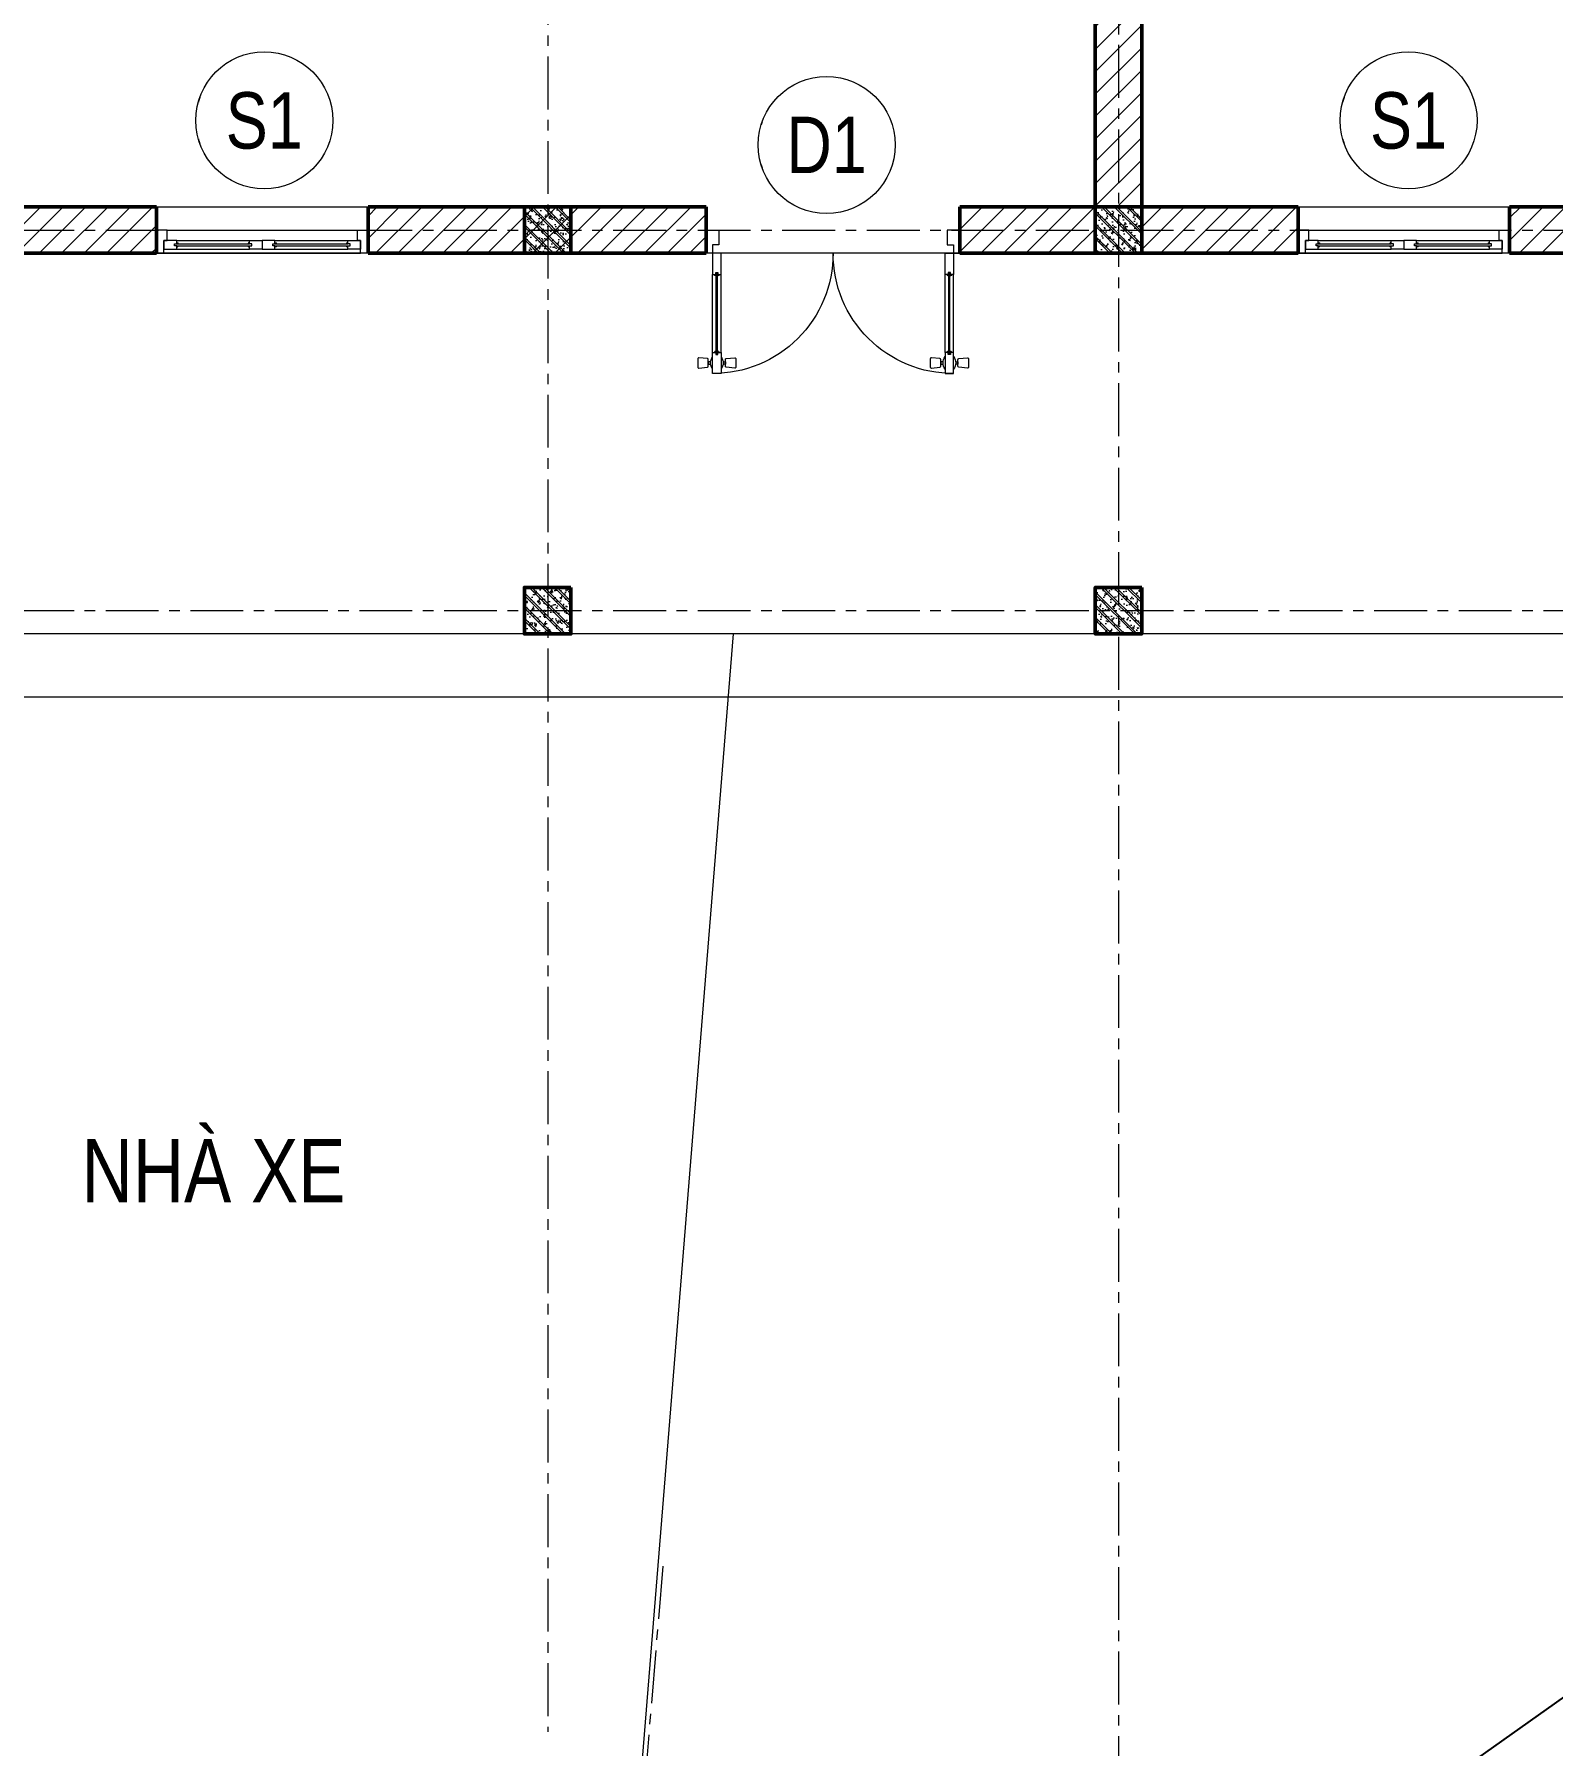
# Model space of a CAD drawing. Header units: millimetres. Extents: x 5243337 to 5938936, y 490824 to 785930.
# Drawn here: x 5311332 to 5318515, y 656914 to 665009 of the extents above; entities that cross this region are included whole.
import ezdxf
from ezdxf.enums import TextEntityAlignment as Align

# ---------------------------------------------------------------- set-up
doc = ezdxf.new("R2010")
doc.units = ezdxf.units.MM
doc.header["$MEASUREMENT"] = 0
doc.linetypes.add('ACAD_ISO07W100', pattern=[3, 0, -3])
doc.linetypes.add('CENTER', pattern=[2, 1.25, -0.25, 0.25, -0.25])
doc.layers.get('0').update_dxf_attribs({"lineweight": 0})
for name, color, linetype, lineweight in [('0.15_Cua', 144, 'Continuous', 15), ('A-WIPEOUT', 254, 'ACAD_ISO07W100', 0), ('cat1', 30, 'Continuous', 50), ('hatch1', 136, 'Continuous', 9), ('LC Net manh', 9, 'Continuous', 5), ('LC Text2', 7, 'Continuous', 25), ('manh1', 67, 'Continuous', 13), ('text', 1, 'Continuous', 20), ('thay1', 63, 'Continuous', 18), ('truc', 76, 'CENTER', 9)]:
    doc.layers.add(name, color=color, linetype=linetype, lineweight=lineweight)
doc.layers.add('KCS_Plotter', color=11, linetype='Continuous', plot=False)
doc.styles.add('General text 2', font='arial.ttf')
doc.styles.add('T2', font='VHARIAL.TTF', dxfattribs={"width": 0.8})

# ---------------------------------------------------------------- blocks, each defined once
blk = doc.blocks.new('c220')
at = {"layer": 'hatch1'}
h = blk.add_hatch(dxfattribs=at)
h.set_pattern_fill('VATLIEU04', color=256, scale=10, pattern_type=2)
h.set_pattern_definition([(50, (-5272447.8, -640396.75), (71.72601826, -6.2752135), [7.5, -82.5]), (355, (-5272447.8, -640396.75), (-13.8751334, 75.2192134), [6, -66]), (100.4514, (-5272441.82, -640397.274), (57.8509382, 68.9439542), [6.374019, -70.1142112]), (46.1842, (-5272447.8, -640376.75), (106.7241049, -16.5519014), [11.25, -123.75]), (96.6356, (-5272438.9, -640378.13), (93.4662706, 97.411787), [9.5610288, -105.1713]), (351.1842, (-5272447.8, -640376.75), (93.4661945, 97.41186), [9, -99]), (21, (-5272437.8, -640381.75), (59.6907052, -40.26188907), [7.5, -82.5]), (326, (-5272437.8, -640381.75), (24.3315332, 72.5150045), [6, -66]), (71.4514, (-5272432.825, -640385.11), (84.0222629, 32.2530497), [6.374019, -70.1142112]), (37.5, (-5272447.8, -640396.752), (1.21598553, 33.28938538), [0, -65.2, 0, -67, 0, -66.25]), (7.5, (-5272447.8, -640396.75), (26.30695374, 39.4411712), [0, -38.2, 0, -63.7, 0, -25.25]), (327.5, (-5272470.1, -640396.752), (53.38224362, -2.25548717), [0, -25, 0, -78, 0, -103.5]), (317.5, (-5272480.1, -640396.75), (58.31861693, 10.01049823), [0, -32.5, 0, -51.8, 0, -73.5]), (45, (-5272447.8, -640396.75), (-30.0520382, 30.0520382), []), (45, (-5272447.8, -640384.5), (-30.0520382, 30.0520382), [])])
h.paths.add_polyline_path([(110, -110), (-110, -110), (-110, 110), (110, 110)])
at = {"layer": 'cat1'}
blk.add_lwpolyline([(110, -110), (-110, -110), (-110, 110), (110, 110)], close=True, dxfattribs=at)
blk = doc.blocks.new('*U62')
for p, q in [((35, 0), (965, 0)), ((560, -20), (905, -20)), ((560, -60), (905, -60)), ((50, -110), (950, -110))]:
    blk.add_line(p, q)
at = {"color": 8, "lineweight": 5}
for p, q in [((95, -20), (440, -20)), ((95, -35), (440, -35)), ((95, -45), (440, -45)), ((95, -60), (440, -60)), ((560, -20), (905, -20)), ((560, -35), (905, -35)), ((560, -45), (905, -45)), ((560, -60), (905, -60))]:
    blk.add_line(p, q, dxfattribs=at)
for points in [[(0, 0), (35, 0), (35, -60), (50, -60), (50, -110), (0, -110), (0, 0)], [(1000, 0), (965, 0), (965, -60), (950, -60), (950, -110), (1000, -110), (1000, 0)], [(560, -45), (560, -60), (500, -60), (500, -20), (560, -20), (560, -35), (550, -35), (550, -45), (560, -45)], [(905, -45), (905, -60), (965, -60), (965, -20), (905, -20), (905, -35), (915, -35), (915, -45), (905, -45)]]:
    blk.add_lwpolyline(points)
for points in [[(35, -20), (95, -20), (95, -35), (85, -35), (85, -45), (95, -45), (95, -60), (35, -60)], [(500, -20), (440, -20), (440, -35), (450, -35), (450, -45), (440, -45), (440, -60), (500, -60)]]:
    blk.add_lwpolyline(points, close=True)
for points in [[(95, -28.8, -0.312187), (102.1, -35, -0.312187)], [(95, -51.2, 0.312187), (102.1, -45, 0.312187)], [(440, -28.8, 0.312187), (432.9, -35, 0.312187)], [(440, -51.2, -0.312187), (432.9, -45, -0.312187)]]:
    blk.add_lwpolyline(points, format="xyb", dxfattribs=at)
for centre, start, end in [((559.1, -37), 14.21506, 83.56577), ((559.1, -43), 276.43423, 345.78494), ((905.9, -37), 96.43423, 165.78494), ((905.9, -43), 194.21506, 263.56577)]:
    blk.add_arc(centre, 8.25, start, end, dxfattribs=at)
blk = doc.blocks.new('*U58')
for p, q in [((30, -468.6), (30, -100)), ((70, -468.6), (70, -100)), ((1130, -468.6), (1130, -100)), ((1170, -468.6), (1170, -100))]:
    blk.add_line(p, q)
at = {"color": 8, "lineweight": 9}
for p, q in [((47.5, -478.6), (47.5, -90)), ((52.5, -478.6), (52.5, -90)), ((1147.5, -478.6), (1147.5, -90)), ((1152.5, -478.6), (1152.5, -90))]:
    blk.add_line(p, q, dxfattribs=at)
for points in [[(30, 0), (0, 0), (0, 110), (60, 110), (60, 40), (30, 40), (30, 0)], [(1170, 0), (1200, 0), (1200, 110), (1140, 110), (1140, 40), (1170, 40), (1170, 0)], [(55, -100), (70, -100), (70, 0), (30, 0), (30, -100), (45, -100), (45, -90), (55, -90), (55, -100)], [(1145, -100), (1130, -100), (1130, 0), (1170, 0), (1170, -100), (1155, -100), (1155, -90), (1145, -90), (1145, -100)], [(55, -468.6), (70, -468.6), (70, -568.6), (30, -568.6), (30, -468.6), (45, -468.6), (45, -478.6), (55, -478.6), (55, -468.6)], [(1145, -468.6), (1130, -468.6), (1130, -568.6), (1170, -568.6), (1170, -468.6), (1155, -468.6), (1155, -478.6), (1145, -478.6), (1145, -468.6)], [(20.3, -513.6), (9.6, -513.6), (9.6, -523.6), (20.3, -523.6)], [(79.7, -513.6), (90.4, -513.6), (90.4, -523.6), (79.7, -523.6)], [(1120.3, -513.6), (1109.6, -513.6), (1109.6, -523.6), (1120.3, -523.6)], [(1179.7, -513.6), (1190.4, -513.6), (1190.4, -523.6), (1179.7, -523.6)]]:
    blk.add_lwpolyline(points)
for points in [[(5.1, -498.1), (-34.9, -494.1, 0.443716), (-40.4, -499.1), (-40.4, -538.1, 0.443716), (-34.9, -543), (5.1, -539, 0.385314), (9.6, -534.1), (9.6, -503.1, 0.385314)], [(94.9, -498.1), (134.9, -494.1, -0.443716), (140.4, -499.1), (140.4, -538.1, -0.443716), (134.9, -543), (94.9, -539, -0.385314), (90.4, -534.1), (90.4, -503.1, -0.385314)], [(1105.1, -498.1), (1065.1, -494.1, 0.443716), (1059.6, -499.1), (1059.6, -538.1, 0.443716), (1065.1, -543), (1105.1, -539, 0.385314), (1109.6, -534.1), (1109.6, -503.1, 0.385314)], [(1194.9, -498.1), (1234.9, -494.1, -0.443716), (1240.4, -499.1), (1240.4, -538.1, -0.443716), (1234.9, -543), (1194.9, -539, -0.385314), (1190.4, -534.1), (1190.4, -503.1, -0.385314)]]:
    blk.add_lwpolyline(points, format="xyb", close=True)
at = {"color": 8, "lineweight": 5}
for centre, start, end in [((32.3, -0.9), 269.7667, 0.09187), ((1167.7, -0.9), 179.90813, 270.2333)]:
    blk.add_arc(centre, 567.7, start, end, dxfattribs=at)
at = {"color": 8, "lineweight": 9}
for centre, start, end in [((47, -99.1), 186.43423, 273.2898), ((53, -99.1), 266.7102, 353.56577), ((1147, -99.1), 186.43423, 273.2898), ((1153, -99.1), 266.7102, 353.56577), ((47, -469.5), 86.7102, 173.56577), ((53, -469.5), 6.43423, 93.2898), ((1147, -469.5), 86.7102, 173.56577), ((1153, -469.5), 6.43423, 93.2898)]:
    blk.add_arc(centre, 8.25, start, end, dxfattribs=at)
for centre, start, end in [((70, -518.6), 143.1301, 216.8699), ((30, -518.6), 323.1301, 36.8699), ((1170, -518.6), 143.1301, 216.8699), ((1130, -518.6), 323.1301, 36.8699)]:
    blk.add_arc(centre, 50, start, end)
blk = doc.blocks.new('*U19')
at = {"layer": 'A-WIPEOUT'}
blk.add_lwpolyline([(0, 4.25), (-2.5, 3.44), (-4.04, 1.31), (-4.04, -1.31), (-2.5, -3.44), (0, -4.25), (2.5, -3.44), (4.04, -1.31), (4.04, 1.31), (2.5, 3.44)], close=True, dxfattribs=at)
blk.add_wipeout([(0, 4.25), (-2.5, 3.44), (-4.04, 1.31), (-4.04, -1.31), (-2.5, -3.44), (0, -4.25), (2.5, -3.44), (4.04, -1.31), (4.04, 1.31), (2.5, 3.44)]).dxf.layer = 'A-WIPEOUT'
blk.add_circle((0, 0), 4.25)
at = {"layer": 'text', "style": 'General text 2', "width": 0.8, "flags": 8}
blk.add_attdef('SYMBOL', text='', height=3.5, dxfattribs=at).set_placement((0, 0), align=Align.MIDDLE_CENTER)

msp = doc.modelspace()

# ---------------------------------------------------------------- hatches: boundary and pattern name
at = {"layer": 'hatch1'}
h = msp.add_hatch(dxfattribs=at)
h.set_pattern_fill('ANSI31', color=256, scale=600)
h.set_pattern_definition([(45, (-197412.5, 46545.37), (-53.0330086, 53.0330086), [])])
h.paths.add_polyline_path([(5309210.9, 670192.9), (5308470.9, 670192.9), (5308470.9, 669972.9), (5309210.9, 669972.9)])
h.paths.add_polyline_path([(5308470.9, 669972.9), (5308250.9, 669972.9), (5308250.9, 664192.9), (5308470.9, 664192.9)])
h.paths.add_polyline_path([(5310950.9, 670192.9), (5310210.9, 670192.9), (5310210.9, 669972.9), (5310950.9, 669972.9)])
h.paths.add_polyline_path([(5311910.9, 670192.9), (5311170.9, 670192.9), (5311170.9, 669972.9), (5311910.9, 669972.9)])
h.paths.add_polyline_path([(5313650.9, 670192.9), (5312910.9, 670192.9), (5312910.9, 669972.9), (5313650.9, 669972.9)])
h.paths.add_polyline_path([(5314610.9, 670192.9), (5313870.9, 670192.9), (5313870.9, 669972.9), (5314610.9, 669972.9)])
h.paths.add_polyline_path([(5316350.9, 670192.9), (5315610.9, 670192.9), (5315610.9, 669972.9), (5316350.9, 669972.9)])
h.paths.add_polyline_path([(5317310.9, 670192.9), (5316570.9, 670192.9), (5316570.9, 669972.9), (5317310.9, 669972.9)])
h.paths.add_polyline_path([(5319050.9, 670192.9), (5318310.9, 670192.9), (5318310.9, 669972.9), (5319050.9, 669972.9)])
h.paths.add_polyline_path([(5320010.9, 670192.9), (5319270.9, 670192.9), (5319270.9, 669972.9), (5320010.9, 669972.9)])
h.paths.add_polyline_path([(5321750.9, 670192.9), (5321010.9, 670192.9), (5321010.9, 669972.9), (5321750.9, 669972.9)])
h.paths.add_polyline_path([(5322710.9, 670192.9), (5321970.9, 670192.9), (5321970.9, 669972.9), (5322710.9, 669972.9)])
h.paths.add_polyline_path([(5324450.9, 670192.9), (5323710.9, 670192.9), (5323710.9, 669972.9), (5324450.9, 669972.9)])
h.paths.add_polyline_path([(5324670.9, 669972.9), (5324450.9, 669972.9), (5324450.9, 664192.9), (5324670.9, 664192.9)])
h.paths.add_polyline_path([(5316570.9, 669972.9), (5316350.9, 669972.9), (5316350.9, 664192.9), (5316570.9, 664192.9)])
h.paths.add_polyline_path([(5327650.9, 670192.9), (5325980.9, 670192.9), (5325980.9, 669972.9), (5327650.9, 669972.9)])
h.paths.add_polyline_path([(5328090.9, 670192.9), (5327870.9, 670192.9), (5327870.9, 669972.9), (5328090.9, 669972.9)])
h.paths.add_polyline_path([(5327870.9, 669972.9), (5327650.9, 669972.9), (5327650.9, 664192.9), (5327870.9, 664192.9)])
h.paths.add_polyline_path([(5324780.9, 670192.9), (5324670.9, 670192.9), (5324670.9, 669972.9), (5324780.9, 669972.9)])
h.paths.add_polyline_path([(5330850.9, 670192.9), (5330630.9, 670192.9), (5330630.9, 669972.9), (5330850.9, 669972.9)])
h.paths.add_polyline_path([(5331810.9, 670192.9), (5331070.9, 670192.9), (5331070.9, 669972.9), (5331810.9, 669972.9)])
h.paths.add_polyline_path([(5331070.9, 669972.9), (5330850.9, 669972.9), (5330850.9, 664192.9), (5331070.9, 664192.9)])
h.paths.add_polyline_path([(5334510.9, 670192.9), (5332810.9, 670192.9), (5332810.9, 669972.9), (5334510.9, 669972.9)])
h.paths.add_polyline_path([(5331810.9, 664192.9), (5331070.9, 664192.9), (5331070.9, 663972.9), (5331810.9, 663972.9)])
h.paths.add_polyline_path([(5327650.9, 664192.9), (5327430.9, 664192.9), (5327430.9, 663972.9), (5327650.9, 663972.9)])
h.paths.add_polyline_path([(5326530.9, 664192.9), (5325790.9, 664192.9), (5325790.9, 663972.9), (5326530.9, 663972.9)])
h.paths.add_polyline_path([(5324890.9, 664192.9), (5324670.9, 664192.9), (5324670.9, 663972.9), (5324890.9, 663972.9)])
h.paths.add_polyline_path([(5324450.9, 664192.9), (5323810.9, 664192.9), (5323810.9, 663972.9), (5324450.9, 663972.9)])
h.paths.add_polyline_path([(5322610.9, 664192.9), (5321010.9, 664192.9), (5321010.9, 663972.9), (5322610.9, 663972.9)])
h.paths.add_polyline_path([(5320010.9, 664192.9), (5318310.9, 664192.9), (5318310.9, 663972.9), (5320010.9, 663972.9)])
h.paths.add_polyline_path([(5317310.9, 664192.9), (5316570.9, 664192.9), (5316570.9, 663972.9), (5317310.9, 663972.9)])
h.paths.add_polyline_path([(5316350.9, 664192.9), (5315710.9, 664192.9), (5315710.9, 663972.9), (5316350.9, 663972.9)])
h.paths.add_polyline_path([(5314510.9, 664192.9), (5312910.9, 664192.9), (5312910.9, 663972.9), (5314510.9, 663972.9)])
h.paths.add_polyline_path([(5311910.9, 664192.9), (5310210.9, 664192.9), (5310210.9, 663972.9), (5311910.9, 663972.9)])
h.paths.add_polyline_path([(5309210.9, 664192.9), (5308470.9, 664192.9), (5308250.9, 664192.9), (5308250.9, 663972.9), (5309210.9, 663972.9)])
h.paths.add_polyline_path([(5308250.9, 663318.8), (5308250.9, 663972.9), (5308030.9, 663972.9), (5308030.9, 663329.4), (5307364.4, 656456.8), (5307364.3, 656455.5), (5307583.6, 656437.3)])
h.paths.add_polyline_path([(5334510.9, 664192.9), (5332810.9, 664192.9), (5332810.9, 663972.9), (5334510.9, 663972.9)])
h.paths.add_polyline_path([(5337110.9, 664192.9), (5335510.9, 664192.9), (5335510.9, 663972.9), (5337110.9, 663972.9)])
h.paths.add_polyline_path([(5339170.9, 670192.9), (5338210.9, 670192.9), (5338210.9, 669972.9), (5338950.9, 669972.9), (5338950.9, 664192.9), (5338310.9, 664192.9), (5338310.9, 663972.9), (5339170.9, 663972.9)])
h.paths.add_polyline_path([(5337210.9, 670192.9), (5335510.9, 670192.9), (5335510.9, 669972.9), (5337210.9, 669972.9)])

# ---------------------------------------------------------------- linework, layer by layer
at = {"layer": 'cat1'}
for p, q in [((5316350.9, 663972.9), (5316350.9, 670192.9)), ((5316570.9, 663972.9), (5316570.9, 670192.9)), ((5310210.9, 664192.9), (5311910.9, 664192.9)), ((5311910.9, 664192.9), (5311910.9, 663972.9)), ((5312910.9, 664192.9), (5314510.9, 664192.9)), ((5312910.9, 664192.9), (5312910.9, 663972.9)), ((5314510.9, 664192.9), (5314510.9, 663972.9)), ((5315710.9, 664192.9), (5317310.9, 664192.9)), ((5315710.9, 664192.9), (5315710.9, 663972.9)), ((5317310.9, 664192.9), (5317310.9, 663972.9)), ((5318310.9, 664192.9), (5320010.9, 664192.9)), ((5318310.9, 664192.9), (5318310.9, 663972.9)), ((5310210.9, 663972.9), (5311910.9, 663972.9)), ((5312910.9, 663972.9), (5314510.9, 663972.9)), ((5315710.9, 663972.9), (5317310.9, 663972.9)), ((5318310.9, 663972.9), (5320010.9, 663972.9))]:
    msp.add_line(p, q, dxfattribs=at)
at = {"layer": 'manh1'}
msp.add_line((5315710.9, 663972.9), (5314510.9, 663972.9), dxfattribs=at)
at = {"layer": 'thay1'}
for points in [[(5311910.9, 664192.9), (5312910.9, 664192.9), (5312910.9, 663972.9), (5311910.9, 663972.9)], [(5317310.9, 664192.9), (5318310.9, 664192.9), (5318310.9, 663972.9), (5317310.9, 663972.9)]]:
    msp.add_lwpolyline(points, close=True, dxfattribs=at)
for points in [[(5324170.8, 662172.9), (5308250.9, 662172.9), (5308250.9, 663972.9)], [(5339170.9, 663672.9), (5339170.9, 661872.9), (5332047.5, 661872.9), (5332005.8, 657103), (5323826.8, 657144.5), (5323868.2, 661872.9), (5308250.9, 661872.9), (5308250.9, 663672.9)], [(5314639.9, 662172.9), (5308270.7, 662172.9), (5308140.9, 662184.5), (5307624.1, 656401), (5312666, 656014.1), (5314128.8, 655855.3), (5314639.9, 662172.9)]]:
    msp.add_lwpolyline(points, dxfattribs=at)
at = {"layer": 'truc', "ltscale": 200}
for p, q in [((5313760.9, 674103.7), (5313760.9, 656979.2)), ((5316460.9, 673758.7), (5316460.9, 656634.2)), ((5305670.5, 664082.9), (5341845.5, 664082.9)), ((5305670.5, 662282.9), (5341718, 662282.9)), ((5313588.9, 649142.7), (5314307.6, 657773.4))]:
    msp.add_line(p, q, dxfattribs=at)

# ---------------------------------------------------------------- block references
at = {"layer": '0.15_Cua', "xscale": -1, "rotation": 180}
for p in [(5311910.9, 663972.9), (5317310.9, 663972.9)]:
    msp.add_blockref('*U62', p, dxfattribs=at)
at = {"layer": '0.15_Cua', "xscale": -1}
msp.add_blockref('*U58', (5315710.9, 663972.9), dxfattribs=at)
at = {"layer": 'hatch1', "xscale": -1, "rotation": 180}
for p in [(5313760.9, 664082.9), (5316460.9, 664082.9), (5313760.9, 662282.9), (5316460.9, 662282.9)]:
    msp.add_blockref('c220', p, dxfattribs=at)

# ---------------------------------------------------------------- texts
at = {"layer": 'LC Text2', "style": 'T2', "width": 0.8}
msp.add_text('nhµ xe', height=300, dxfattribs=at).set_placement((5311556.5, 659483.6))

# ---------------------------------------------------------------- next in the draw order: block references
at = {"layer": 'LC Net manh'}
ref = msp.add_blockref('*U19', (5312420.2, 664601.7), dxfattribs=dict(at, xscale=76.23529411762684, yscale=76.23529411762684, zscale=76.23529411762684))
ref.add_attrib('SYMBOL', 'S1', dxfattribs={"layer": 'text', "height": 266.82, "style": 'General text 2', "width": 0.8}).set_placement((5312420.2, 664601.7), align=Align.MIDDLE_CENTER)
ref = msp.add_blockref('*U19', (5317832.7, 664601.7), dxfattribs=dict(at, xscale=76.23529411762684, yscale=76.23529411762684, zscale=76.23529411762684))
ref.add_attrib('SYMBOL', 'S1', dxfattribs={"layer": 'text', "height": 266.82, "style": 'General text 2', "width": 0.8}).set_placement((5317832.7, 664601.7), align=Align.MIDDLE_CENTER)
ref = msp.add_blockref('*U19', (5315080.2, 664485.7), dxfattribs=dict(at, xscale=76.23529411762684, yscale=76.23529411762684, zscale=76.23529411762684))
ref.add_attrib('SYMBOL', 'D1', dxfattribs={"layer": 'text', "height": 266.82, "style": 'General text 2', "width": 0.8}).set_placement((5315080.2, 664485.7), align=Align.MIDDLE_CENTER)

# ---------------------------------------------------------------- next in the draw order: linework, layer by layer
at = {"layer": 'KCS_Plotter'}
msp.add_line((5304149.2, 646947.8), (5346149.2, 676647.8), dxfattribs=at)

doc.saveas('drawing.dxf')
